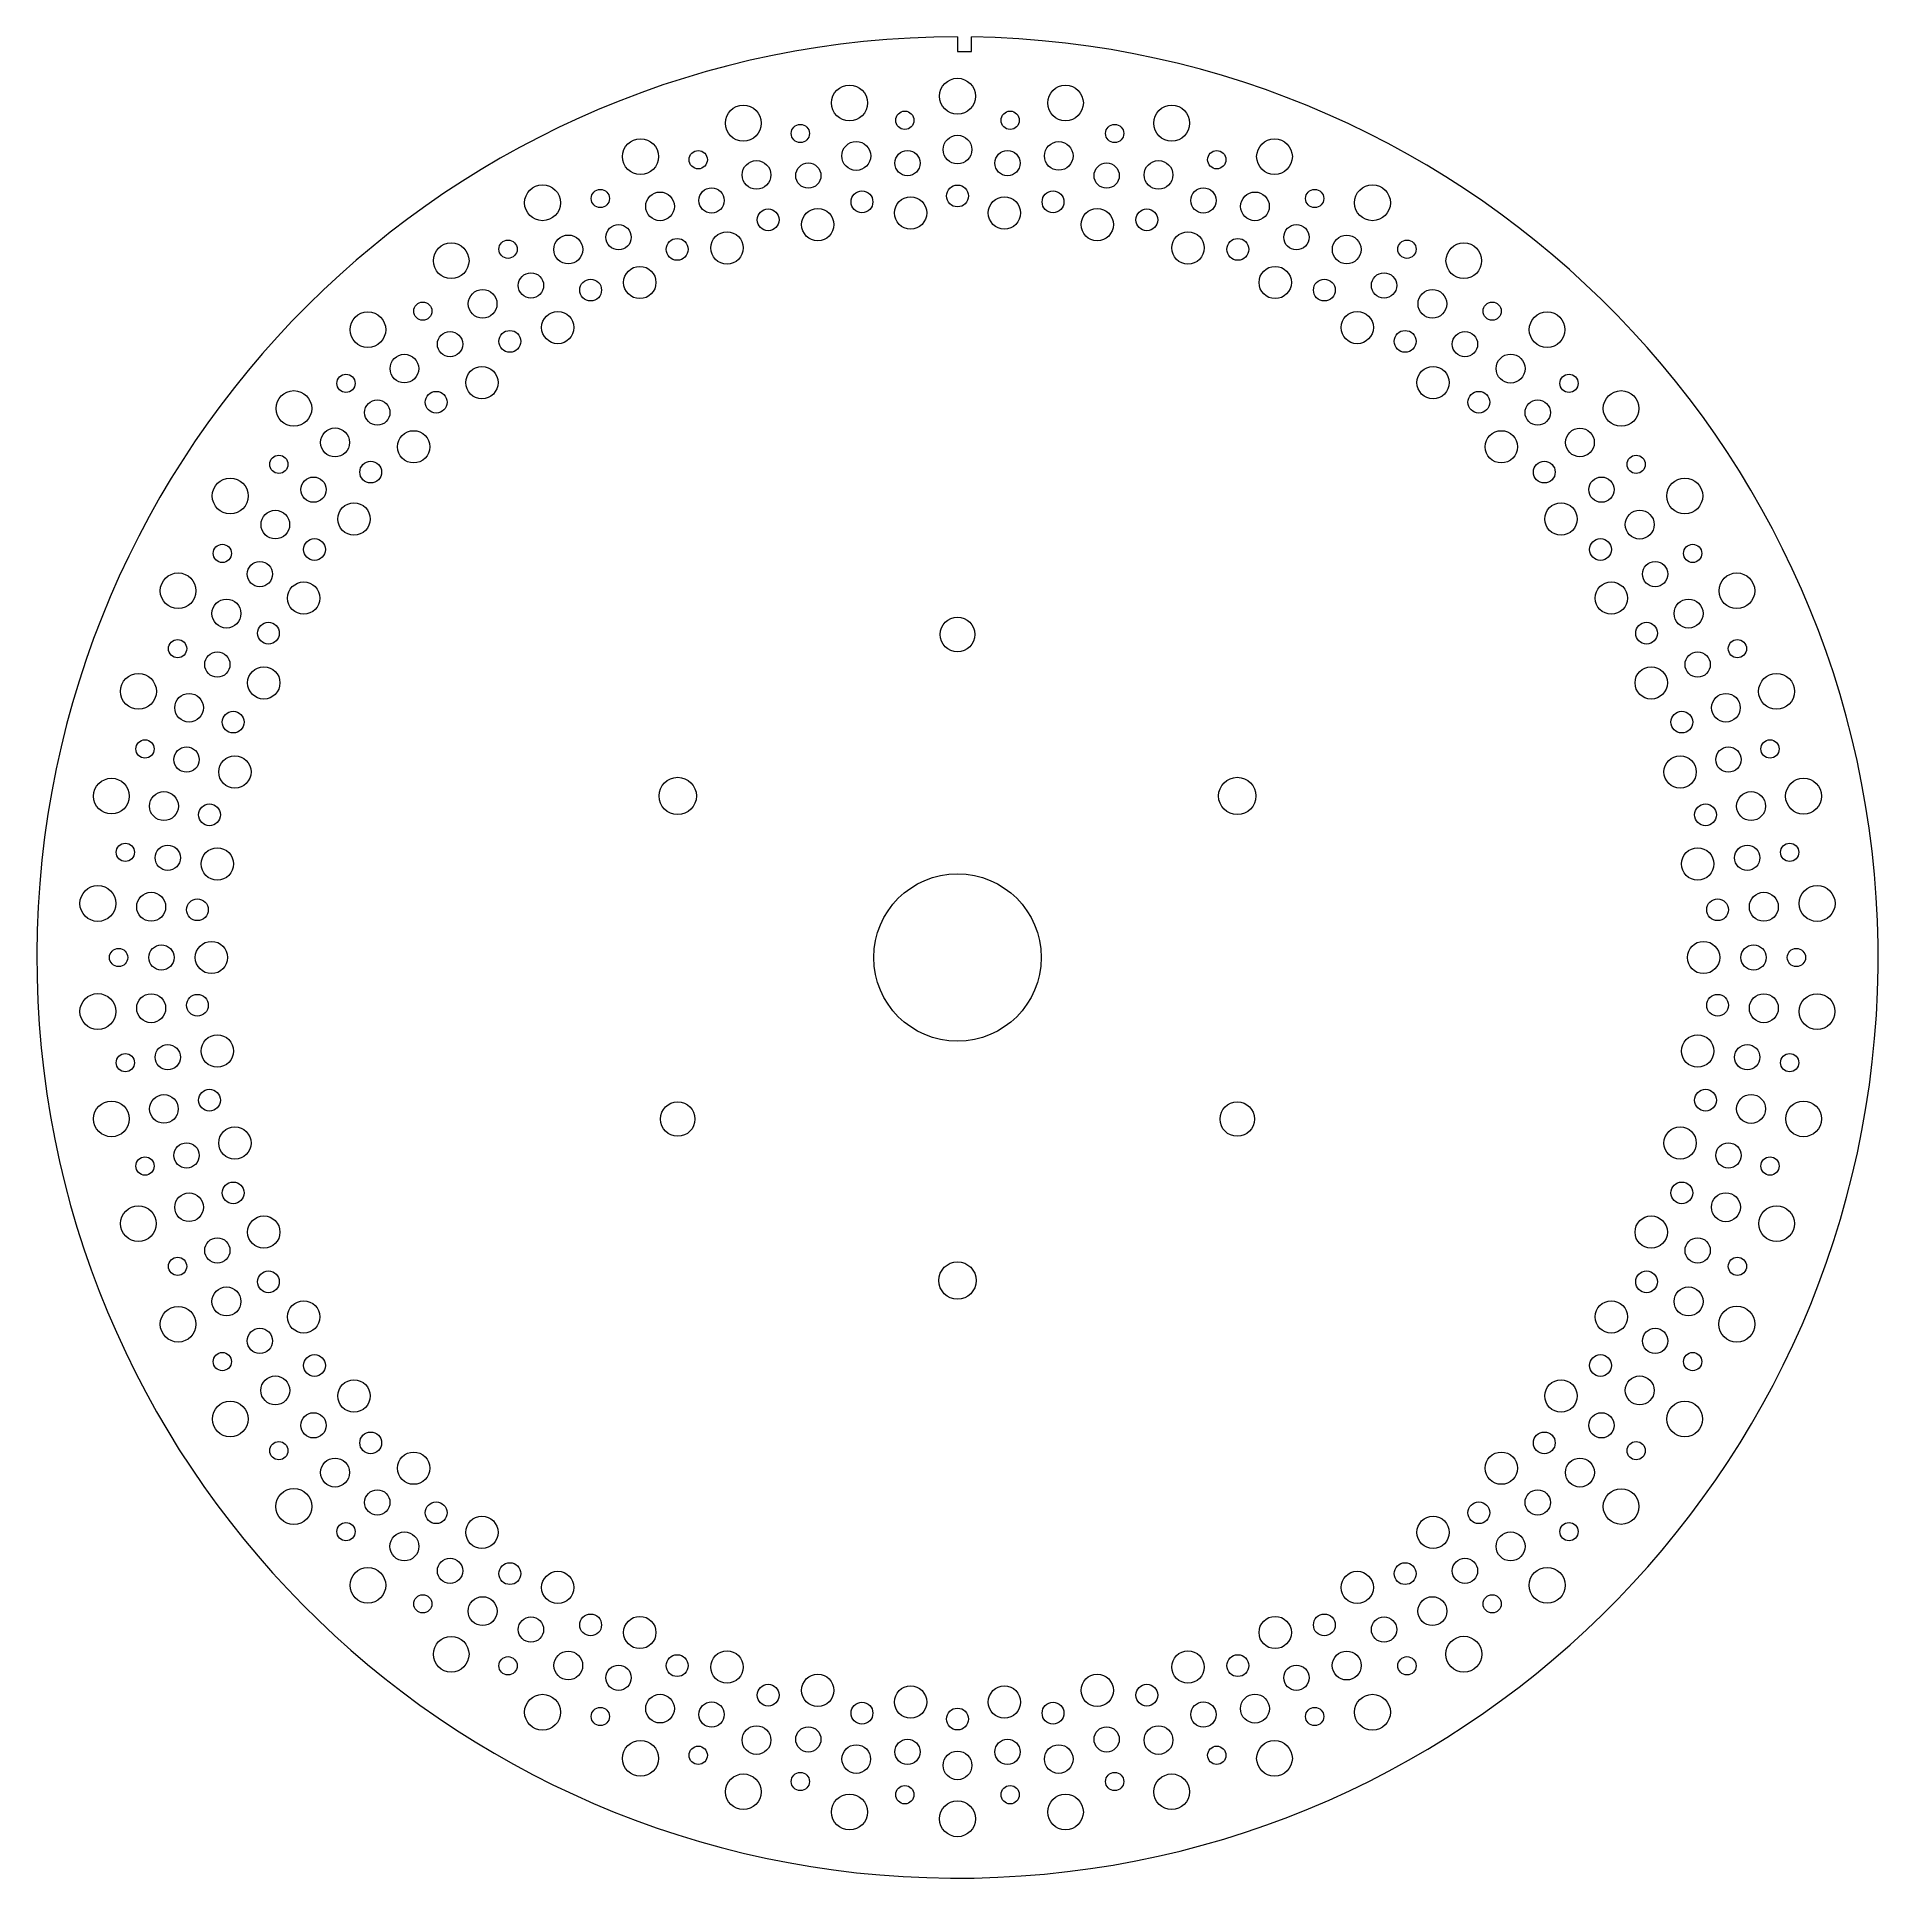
# Model space of a CAD drawing. Header units: inches. Extents: x -6.6 to 6.6, y -6.6 to 6.6.
import ezdxf

# ---------------------------------------------------------------- set-up
doc = ezdxf.new("R2010")
doc.units = ezdxf.units.IN
doc.header["$MEASUREMENT"] = 0

msp = doc.modelspace()

# ---------------------------------------------------------------- linework, layer by layer
at = {"color": 7, "linetype": 'Continuous', "lineweight": 15}
for p, q in [((0, 6.555), (0, 6.45)), ((0, 6.45), (0.1, 6.45)), ((0.1, 6.45), (0.1, 6.554))]:
    msp.add_line(p, q, dxfattribs=at)
for centre, radius in [((-0.769, 6.084), 0.128), ((0, 6.132), 0.128), ((0.769, 6.084), 0.127), ((-1.525, 5.94), 0.128), ((1.525, 5.94), 0.128), ((-1.119, 5.867), 0.065), ((-0.375, 5.961), 0.065), ((0.375, 5.961), 0.065), ((1.119, 5.867), 0.065), ((-2.257, 5.702), 0.128), ((-0.721, 5.707), 0.103), ((0, 5.752), 0.102), ((0.721, 5.707), 0.102), ((2.257, 5.702), 0.127), ((-1.846, 5.68), 0.065), ((-1.431, 5.572), 0.102), ((-1.062, 5.567), 0.09), ((-0.356, 5.656), 0.09), ((0.356, 5.656), 0.09), ((1.062, 5.567), 0.09), ((1.431, 5.572), 0.102), ((1.846, 5.68), 0.065), ((-2.954, 5.374), 0.128), ((-2.543, 5.404), 0.065), ((-2.118, 5.348), 0.102), ((-1.751, 5.39), 0.09), ((-0.68, 5.38), 0.0775), ((-0.334, 5.301), 0.115), ((0, 5.422), 0.0775), ((0.334, 5.301), 0.115), ((0.68, 5.38), 0.0775), ((1.751, 5.39), 0.09), ((2.118, 5.348), 0.102), ((2.543, 5.404), 0.065), ((2.954, 5.374), 0.128), ((-1.348, 5.252), 0.0775), ((-0.995, 5.218), 0.115), ((0.995, 5.218), 0.115), ((1.348, 5.252), 0.0775), ((-2.771, 5.041), 0.103), ((-2.413, 5.128), 0.09), ((-1.996, 5.042), 0.0775), ((-1.641, 5.052), 0.115), ((1.641, 5.052), 0.115), ((1.996, 5.042), 0.0775), ((2.413, 5.128), 0.09), ((2.771, 5.041), 0.102), ((-3.605, 4.961), 0.127), ((-3.2, 5.043), 0.065), ((3.2, 5.043), 0.065), ((3.605, 4.961), 0.127), ((-3.037, 4.785), 0.09), ((-2.262, 4.806), 0.115), ((2.262, 4.806), 0.115), ((3.037, 4.785), 0.09), ((-3.381, 4.654), 0.102), ((-2.612, 4.752), 0.0775), ((2.612, 4.752), 0.0775), ((3.381, 4.654), 0.102), ((-4.198, 4.47), 0.127), ((-3.807, 4.602), 0.065), ((-2.846, 4.485), 0.115), ((2.846, 4.485), 0.115), ((3.807, 4.602), 0.065), ((4.198, 4.47), 0.127), ((-3.187, 4.387), 0.0775), ((3.187, 4.387), 0.0775), ((-3.613, 4.367), 0.09), ((3.613, 4.367), 0.09), ((-3.938, 4.193), 0.102), ((-3.386, 4.093), 0.115), ((3.386, 4.093), 0.115), ((3.938, 4.193), 0.103), ((-4.354, 4.088), 0.065), ((4.354, 4.088), 0.065), ((-4.725, 3.909), 0.127), ((-4.131, 3.88), 0.09), ((-3.712, 3.953), 0.0775), ((3.712, 3.953), 0.0775), ((4.131, 3.88), 0.09), ((4.725, 3.909), 0.127), ((-4.432, 3.667), 0.103), ((-3.872, 3.636), 0.115), ((3.872, 3.636), 0.115), ((4.432, 3.667), 0.102), ((-4.832, 3.511), 0.065), ((4.832, 3.511), 0.065), ((-5.178, 3.286), 0.128), ((-4.585, 3.331), 0.09), ((-4.178, 3.456), 0.0775), ((4.178, 3.456), 0.0775), ((4.585, 3.331), 0.09), ((5.178, 3.286), 0.128), ((-4.857, 3.082), 0.102), ((-4.297, 3.122), 0.115), ((4.297, 3.122), 0.115), ((4.857, 3.082), 0.103), ((-5.234, 2.877), 0.065), ((-4.578, 2.905), 0.0775), ((4.578, 2.905), 0.0775), ((5.234, 2.877), 0.065), ((-4.967, 2.73), 0.09), ((4.967, 2.73), 0.09), ((-5.549, 2.611), 0.127), ((-4.655, 2.559), 0.115), ((4.655, 2.559), 0.115), ((5.549, 2.611), 0.127), ((-5.205, 2.449), 0.103), ((5.205, 2.449), 0.103), ((-4.906, 2.309), 0.0775), ((0, 2.3), 0.123), ((4.906, 2.309), 0.0775), ((-5.553, 2.199), 0.065), ((5.553, 2.199), 0.065), ((-5.27, 2.086), 0.09), ((5.27, 2.086), 0.09), ((-5.832, 1.895), 0.128), ((-4.939, 1.955), 0.115), ((4.939, 1.955), 0.115), ((5.832, 1.895), 0.128), ((-5.471, 1.778), 0.102), ((5.471, 1.778), 0.102), ((-5.157, 1.676), 0.0775), ((5.157, 1.676), 0.0775), ((-5.785, 1.485), 0.065), ((-5.489, 1.409), 0.09), ((5.489, 1.409), 0.09), ((5.785, 1.485), 0.065), ((-5.145, 1.321), 0.115), ((5.145, 1.321), 0.115), ((-6.024, 1.149), 0.127), ((-5.65, 1.078), 0.103), ((-1.992, 1.15), 0.133), ((1.992, 1.15), 0.133), ((5.65, 1.078), 0.103), ((6.024, 1.149), 0.128), ((-5.326, 1.016), 0.0775), ((5.326, 1.016), 0.0775), ((-5.925, 0.749), 0.065), ((-5.623, 0.71), 0.09), ((5.623, 0.71), 0.09), ((5.925, 0.749), 0.065), ((-5.27, 0.666), 0.115), ((5.27, 0.666), 0.115), ((0, 0), 0.596), ((-6.12, 0.385), 0.128), ((-5.741, 0.361), 0.103), ((-5.412, 0.34), 0.0775), ((5.412, 0.34), 0.0775), ((5.741, 0.361), 0.103), ((6.12, 0.385), 0.128), ((-5.973, 0), 0.065), ((-5.668, 0), 0.09), ((-5.312, 0), 0.115), ((5.312, 0), 0.115), ((5.668, 0), 0.09), ((5.973, 0), 0.065), ((-6.12, -0.385), 0.128), ((-5.741, -0.361), 0.103), ((5.741, -0.361), 0.103), ((6.12, -0.385), 0.127), ((-5.412, -0.34), 0.0775), ((5.412, -0.34), 0.0775), ((-5.623, -0.71), 0.09), ((-5.27, -0.666), 0.115), ((5.27, -0.666), 0.115), ((5.623, -0.71), 0.09), ((-5.925, -0.749), 0.065), ((5.925, -0.749), 0.065), ((-6.024, -1.149), 0.127), ((-5.65, -1.078), 0.102), ((-5.326, -1.016), 0.0775), ((-1.992, -1.15), 0.123), ((1.992, -1.15), 0.123), ((5.326, -1.016), 0.0775), ((5.65, -1.078), 0.103), ((6.024, -1.149), 0.127), ((-5.145, -1.321), 0.115), ((5.145, -1.321), 0.115), ((-5.785, -1.485), 0.065), ((-5.489, -1.409), 0.09), ((5.489, -1.409), 0.09), ((5.785, -1.485), 0.065), ((-5.471, -1.778), 0.102), ((-5.157, -1.676), 0.0775), ((5.157, -1.676), 0.0775), ((5.471, -1.778), 0.103), ((-5.832, -1.895), 0.127), ((5.832, -1.895), 0.127), ((-4.939, -1.955), 0.115), ((4.939, -1.955), 0.115), ((-5.27, -2.086), 0.09), ((5.27, -2.086), 0.09), ((-5.553, -2.199), 0.065), ((0, -2.3), 0.133), ((5.553, -2.199), 0.065), ((-5.205, -2.449), 0.103), ((-4.906, -2.309), 0.0775), ((4.906, -2.309), 0.0775), ((5.205, -2.449), 0.103), ((-5.549, -2.611), 0.127), ((-4.655, -2.559), 0.115), ((4.655, -2.559), 0.115), ((5.549, -2.611), 0.128), ((-4.967, -2.73), 0.09), ((4.967, -2.73), 0.09), ((-5.234, -2.877), 0.065), ((-4.578, -2.905), 0.0775), ((4.578, -2.905), 0.0775), ((5.234, -2.877), 0.065), ((-4.857, -3.082), 0.103), ((-4.297, -3.122), 0.115), ((4.297, -3.122), 0.115), ((4.857, -3.082), 0.103), ((-5.178, -3.286), 0.127), ((-4.585, -3.331), 0.09), ((4.585, -3.331), 0.09), ((5.178, -3.286), 0.127), ((-4.178, -3.456), 0.0775), ((4.178, -3.456), 0.0775), ((-4.832, -3.511), 0.065), ((-3.872, -3.636), 0.115), ((3.872, -3.636), 0.115), ((4.832, -3.511), 0.065), ((-4.432, -3.667), 0.103), ((4.432, -3.667), 0.103), ((-4.725, -3.909), 0.128), ((-4.131, -3.88), 0.09), ((4.131, -3.88), 0.09), ((4.725, -3.909), 0.127), ((-3.712, -3.953), 0.0775), ((3.712, -3.953), 0.0775), ((-4.354, -4.088), 0.065), ((-3.386, -4.093), 0.115), ((3.386, -4.093), 0.115), ((4.354, -4.088), 0.065), ((-3.938, -4.193), 0.103), ((3.938, -4.193), 0.103), ((-3.613, -4.367), 0.09), ((-3.187, -4.387), 0.0775), ((3.187, -4.387), 0.0775), ((3.613, -4.367), 0.09), ((-4.198, -4.47), 0.127), ((-2.846, -4.485), 0.115), ((2.846, -4.485), 0.115), ((4.198, -4.47), 0.128), ((-3.807, -4.602), 0.065), ((-3.381, -4.654), 0.103), ((3.381, -4.654), 0.103), ((3.807, -4.602), 0.065), ((-3.037, -4.785), 0.09), ((-2.612, -4.752), 0.0775), ((-2.262, -4.806), 0.115), ((2.262, -4.806), 0.115), ((2.612, -4.752), 0.0775), ((3.037, -4.785), 0.09), ((-3.605, -4.961), 0.127), ((3.605, -4.961), 0.128), ((-3.2, -5.043), 0.065), ((-2.771, -5.041), 0.102), ((-1.996, -5.042), 0.0775), ((-1.641, -5.052), 0.115), ((1.641, -5.052), 0.115), ((1.996, -5.042), 0.0775), ((2.771, -5.041), 0.103), ((3.2, -5.043), 0.065), ((-2.413, -5.128), 0.09), ((-0.995, -5.218), 0.115), ((0.995, -5.218), 0.115), ((2.413, -5.128), 0.09), ((-1.348, -5.252), 0.0775), ((-0.334, -5.301), 0.115), ((0.334, -5.301), 0.115), ((1.348, -5.252), 0.0775), ((-2.954, -5.374), 0.128), ((-2.543, -5.404), 0.065), ((-2.118, -5.348), 0.102), ((-1.751, -5.39), 0.09), ((-0.68, -5.38), 0.0775), ((0, -5.422), 0.0775), ((0.68, -5.38), 0.0775), ((1.751, -5.39), 0.09), ((2.118, -5.348), 0.103), ((2.543, -5.404), 0.065), ((2.954, -5.374), 0.128), ((-1.431, -5.572), 0.102), ((-1.062, -5.567), 0.09), ((1.062, -5.567), 0.09), ((1.431, -5.572), 0.102), ((-2.257, -5.702), 0.128), ((-1.846, -5.68), 0.065), ((-0.721, -5.707), 0.102), ((-0.356, -5.656), 0.09), ((0.356, -5.656), 0.09), ((0.721, -5.707), 0.102), ((1.846, -5.68), 0.065), ((2.257, -5.702), 0.127), ((0, -5.752), 0.102), ((-1.525, -5.94), 0.127), ((-1.119, -5.867), 0.065), ((-0.375, -5.961), 0.065), ((0.375, -5.961), 0.065), ((1.119, -5.867), 0.065), ((1.525, -5.94), 0.127), ((-0.769, -6.084), 0.128), ((0, -6.132), 0.128), ((0.769, -6.084), 0.127)]:
    msp.add_circle(centre, radius, dxfattribs=at)
msp.add_arc((0, 0), 6.555, 90, 89.1259, dxfattribs=at)

doc.saveas('drawing.dxf')
